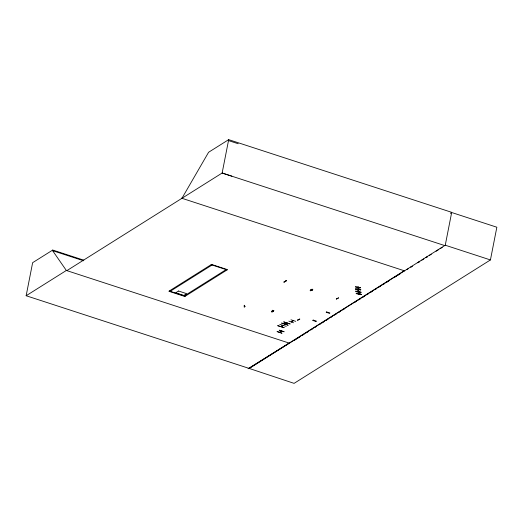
<?xml version="1.0" encoding="UTF-8"?>
<svg xmlns="http://www.w3.org/2000/svg" width="523" height="523" viewBox="0 0 523 523"><rect width="100%" height="100%" fill="white"/><g stroke="black" fill="none" stroke-linecap="round" stroke-linejoin="round"><path stroke-width="0.78" d="M279.269 330.242L284.146 331.785L279.354 330.196M290.971 319.795L295.763 321.351M244.189 307.066L244.28 305.249L244.444 307.073M245.084 306.308L244.522 306.197M271.953 311.08L272.483 311.178L271.973 311.015M272.503 312.015L272.601 310.217M355.647 291.069L360.877 291.978M355.653 288.774L360.883 289.683M356.183 293.651L361.406 294.456M404.24 270.751L248.974 368.362L26.15 295.737L32.635 262.683L52.731 250.053L83.785 260.173M289.69 343.265L66.343 270.469L52.614 250.667L52.731 250.053M451.512 212.266L228.688 139.641L222.138 173.028L66.872 270.639L66.343 270.469L26.15 295.737M450.316 213.351L451.669 212.501L496.85 227.224L490.43 259.938L294.096 383.359L248.974 368.362M283.95 282.047L286.362 280.583L284.166 282.087M311.996 289.16L310.093 290.598M312.806 289.212L310.655 290.795M358.144 287.552L358.033 286.833L358.163 287.513M357.889 287.343L358.242 286.905M357.948 289.794L358.013 289.297L358.131 289.847M358.248 290.978L358.124 291.468L358.222 290.814M358.477 290.997L358.333 291.507L358.405 290.84M358.667 292.122L358.732 291.638L358.896 293.978M360.628 290.036L355.392 289.108L360.68 289.762M248.915 368.637L445.256 245.209L451.669 212.501M355.405 286.813L360.635 287.742L355.418 286.918M355.947 291.625L361.164 292.514L355.934 291.559M281.838 333.21L277.151 331.556M281.936 333.118L277.125 331.595M288.84 321.129L293.534 322.769M357.876 289.637L358.131 291.448M358.353 291.481L358.111 289.637M358.503 291.638L358.458 292.082M181.945 198.295L208.592 152.271L228.688 139.641M279.838 332.288L279.439 332.353L281.341 331.164M281.707 331.131L279.674 332.412M291.154 321.874L293.253 320.599M293.41 320.677L291.35 321.959M271.561 311.871L273.915 310.603M273.686 310.564L271.829 311.97M312.525 289.376L310.636 290.716M312.747 289.428L310.623 290.736M170.21 291.304L212.057 264.998M184.305 295.9L226.158 269.593M279.74 324.338L286.244 326.345M280.825 326.574L282.799 325.332M284.747 324.11L286.722 322.868M281.093 326.666L283.067 325.424M285.015 324.195L286.99 322.953M290.049 323.953L283.662 321.874L290.062 323.927M293.821 340.669L296.58 338.937M297.96 338.067L300.025 336.766M302.091 335.465L304.157 334.171M306.23 332.87L308.295 331.569M311.048 329.836L312.427 328.974M315.186 327.235L316.565 326.372M319.318 324.639L320.697 323.77M322.076 322.907L324.142 321.606M326.208 320.305L328.274 319.01M330.346 317.709L332.412 316.408M334.478 315.108L336.544 313.807M338.616 312.512L340.682 311.211M342.748 309.91L344.814 308.609M354.463 302.549L356.529 301.248M358.595 299.947L360.661 298.646M362.733 297.345L364.799 296.051M366.865 294.75L368.244 293.88M371.003 292.148L372.376 291.285M375.135 289.552L376.514 288.683M379.267 286.95L380.646 286.088M382.712 284.787L384.784 283.486M386.85 282.185L388.916 280.89M395.12 276.987L396.493 276.124M397.872 275.255L400.631 273.522M406.809 269.639L408.169 268.783M410.895 267.07L412.261 266.214L410.921 267.076M421.793 260.219L423.839 258.931M425.885 257.649L427.245 256.793M429.291 255.505L431.331 254.224M436.104 251.223L438.83 249.51M440.189 248.654L442.236 247.366M248.079 368.748L289.167 343.095M425.977 257.682L427.35 256.826M283.917 282.074L286.31 280.858M285.689 281.694L285.283 281.485L285.728 281.622M272.862 311.355L273.359 311.518M311.695 290.18L312.211 290.337M299.836 319.069L297.469 320.324L299.587 319.023M336.877 298.385L337.322 298.522M338.669 297.888L336.296 299.149L338.42 297.842M244.614 306.216L245.032 306.282M357.902 287.317L358.131 289.141M298.489 319.697L297.973 319.54L298.561 319.638M358.68 288.984L360.17 289.219M358.68 289.016L360.17 289.252M359.203 293.756L360.693 294.024M356.17 293.553L361.4 294.371M228.499 140.595L238.22 143.733M231.859 176.173L222.138 173.028L444.962 245.653M445.256 245.209L490.43 259.938M181.422 198.125L404.763 270.921M211.122 264.69L227.087 269.894M286.179 323.469L286.061 323.541M285.944 323.613L285.826 323.685M52.614 250.667L83.667 260.787M282.257 325.934L282.139 326.006M282.021 326.077L281.904 326.149M284.152 327.66L277.648 325.652L284.048 327.705M169.275 291.004L185.24 296.201M336.917 298.319L337.394 298.463M310.865 289.82L310.407 289.755M311.734 290.18L312.198 290.252M272.901 311.355L273.366 311.427M358.34 289.029L358.137 287.369M358.667 293.926L358.464 292.102M211.534 264.435L168.87 291.259L184.835 296.463L227.492 269.639L211.534 264.435M178.552 291.017L175.728 292.788L183.848 295.436L186.665 293.665L178.552 291.017M281.681 323.096L288.068 325.182L281.681 323.096M419.753 261.5L417.707 262.788L419.819 261.526M313.205 320.096L312.689 320.409L315.938 321.482L316.448 321.168L313.205 320.096M326.659 311.95L326.175 312.244L329.418 313.316L329.902 313.022L326.659 311.95"/></g></svg>
